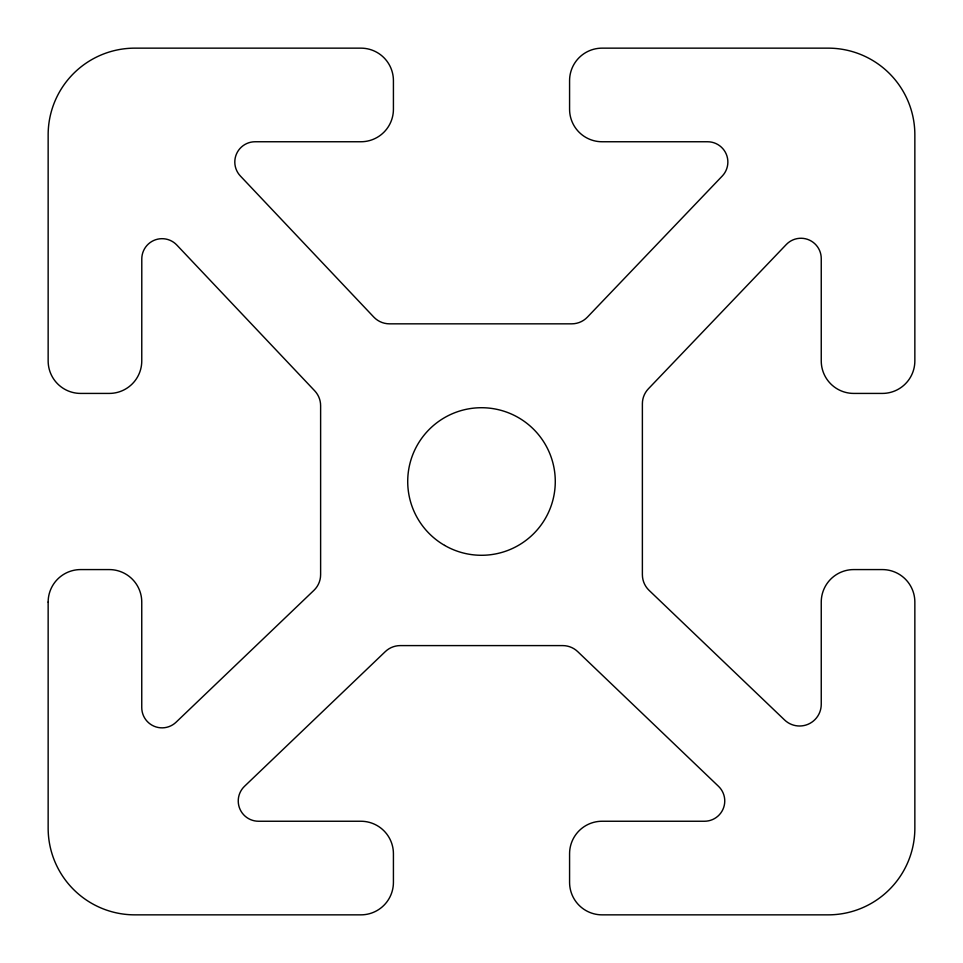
<?xml version="1.0" encoding="UTF-8"?>
<svg xmlns="http://www.w3.org/2000/svg" width="963" height="963" viewBox="0 0 963 963"><rect width="100%" height="100%" fill="white"/><g stroke="black" fill="none" stroke-linecap="round" stroke-linejoin="round"><path stroke-width="1.44" d="M48.15 602.08L48.15 828.18A86.67 86.67 0 0 0 134.82 914.85L360.92 914.85A32.501 32.501 0 0 0 393.422 882.349L393.422 853.748A32.501 32.501 0 0 0 360.92 821.246L258.505 821.246A20.283 20.283 0 0 1 244.494 786.314L385.296 651.614A21.668 21.668 0 0 1 400.271 645.595L562.729 645.595A21.668 21.668 0 0 1 577.704 651.614L718.506 786.314A20.283 20.283 0 0 1 704.495 821.246L602.08 821.246A32.501 32.501 0 0 0 569.578 853.748L569.578 882.349A32.501 32.501 0 0 0 602.08 914.85L828.18 914.85A86.67 86.67 0 0 0 914.85 828.505L914.85 601.875A32.501 32.501 0 0 0 882.349 569.578L853.748 569.578A32.501 32.501 0 0 0 821.246 602.08L821.246 704.338A21.668 21.668 0 0 1 784.604 719.999L649.074 590.343A21.668 21.668 0 0 1 642.381 574.682L642.381 403.774A21.668 21.668 0 0 1 648.388 388.799L786.29 244.518A20.295 20.295 0 0 1 821.246 258.638L821.246 360.92A32.501 32.501 0 0 0 853.748 393.422L882.349 393.422A32.501 32.501 0 0 0 914.85 360.92L914.85 134.82A86.67 86.67 0 0 0 828.18 48.15L602.08 48.15A32.501 32.501 0 0 0 569.578 80.651L569.578 109.252A32.501 32.501 0 0 0 602.08 141.754L707.588 141.754A20.283 20.283 0 0 1 722.25 176.048L587.394 317.14A21.668 21.668 0 0 1 571.733 323.833L389.521 323.833A21.668 21.668 0 0 1 373.776 317.056L240.341 175.964A20.283 20.283 0 0 1 255.075 141.754L360.92 141.754A32.501 32.501 0 0 0 393.422 109.252L393.422 80.651A32.501 32.501 0 0 0 361.161 48.15L134.483 48.15A86.67 86.67 0 0 0 48.15 134.82L48.15 360.92A32.501 32.501 0 0 0 80.651 393.422L109.264 393.422A32.501 32.501 0 0 0 141.766 360.932L141.79 258.951A20.283 20.283 0 0 1 176.807 245.023L314.696 390.809A21.668 21.668 0 0 1 320.619 405.7L320.619 574.682A21.668 21.668 0 0 1 313.926 590.343L176.048 722.238A20.283 20.283 0 0 1 141.754 707.588L141.754 602.08A32.501 32.501 0 0 0 109.252 569.578L80.651 569.578A32.501 32.501 0 0 0 48.15 602.08M444.605 545.395A73.778 73.778 0 0 0 555.278 481.5A73.778 73.778 0 0 0 444.605 417.605A73.778 73.778 0 0 0 444.605 545.395"/></g></svg>
